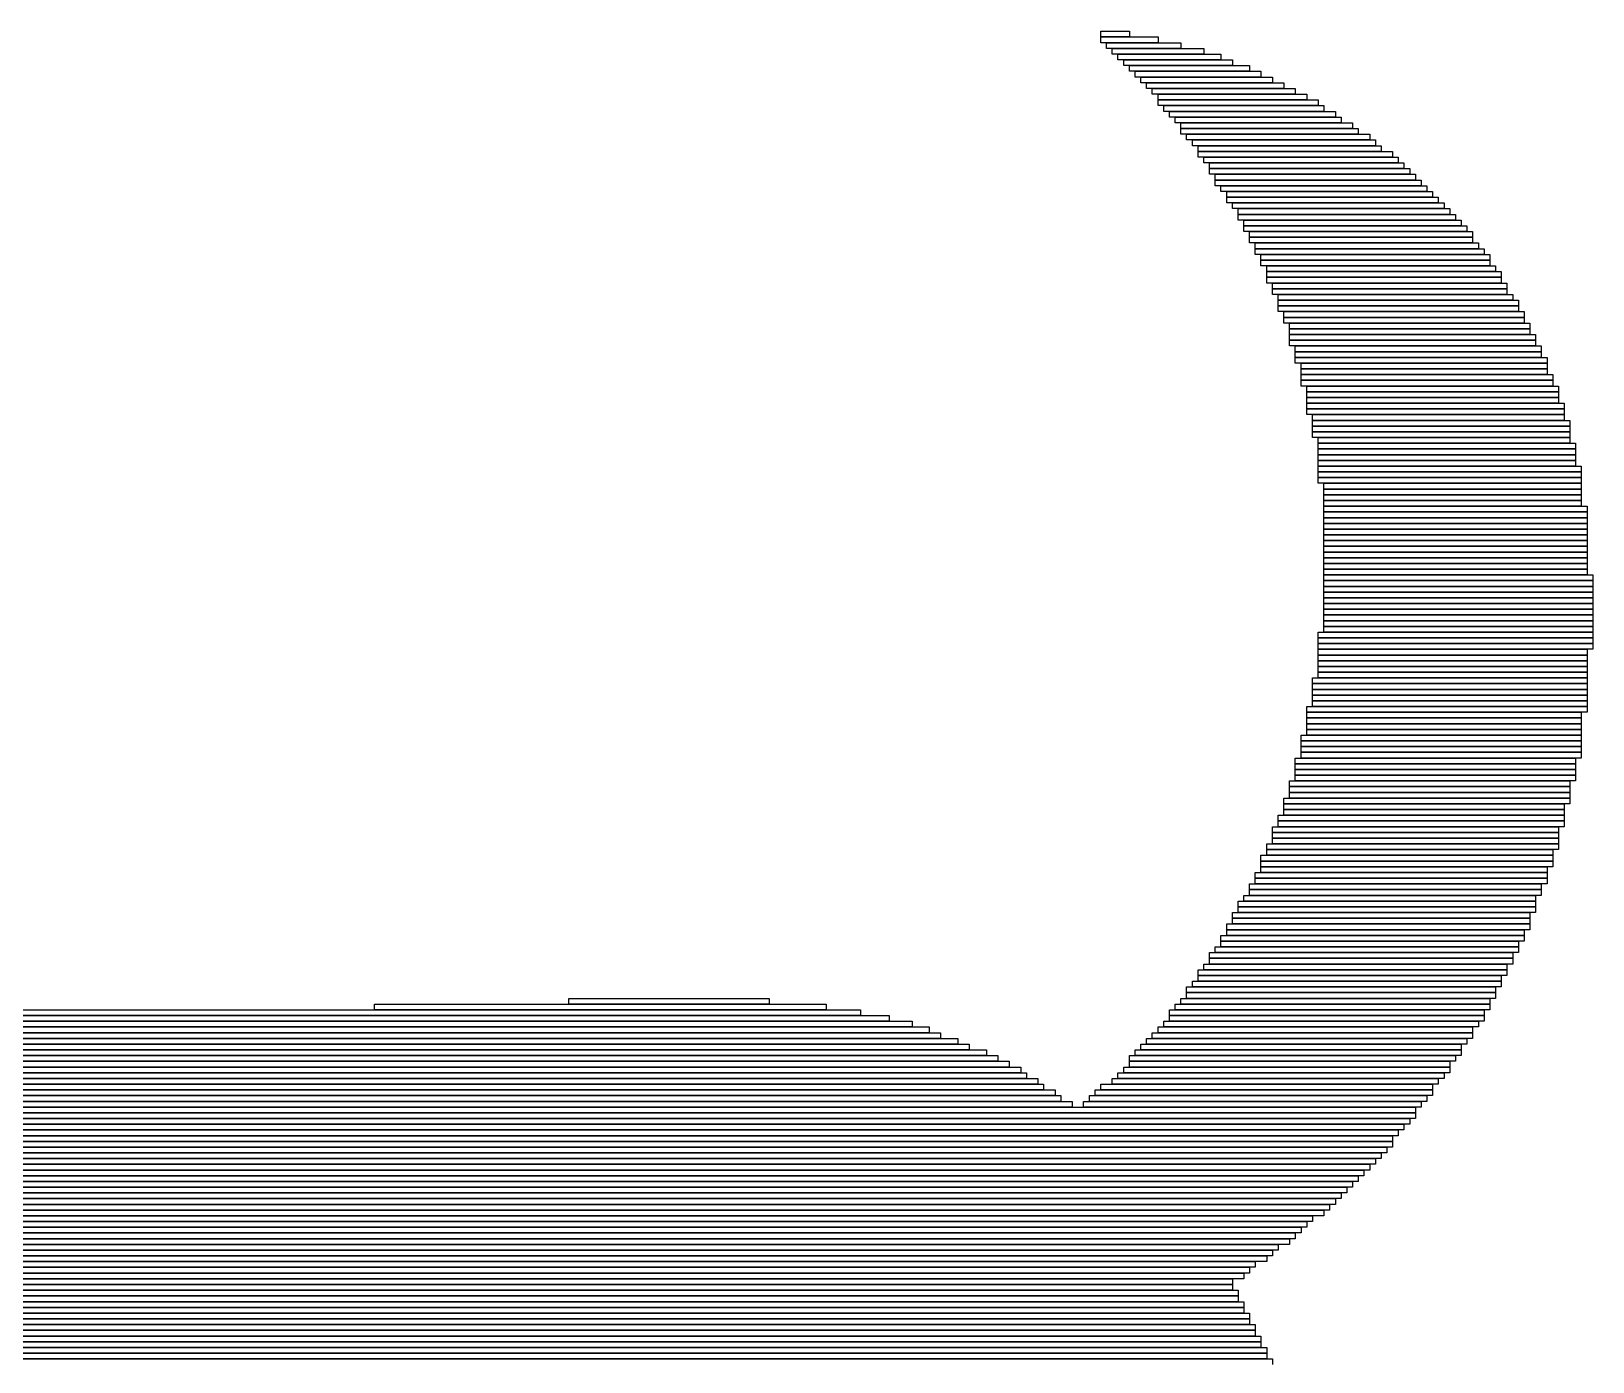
# Model space of a CAD drawing. Extents: x 179 to 881, y 71 to 994.
# Drawn here: x 608 to 881, y 478.5 to 711 of the extents above; entities that cross this region are included whole.
import ezdxf

# ---------------------------------------------------------------- set-up
doc = ezdxf.new("R2010")
doc.units = 0

msp = doc.modelspace()

# ---------------------------------------------------------------- linework, layer by layer
for p, q in [((795, 711), (800, 711)), ((795, 710), (795, 711)), ((800, 710), (795, 710)), ((795, 710), (805, 710)), ((795, 709), (795, 710)), ((800, 711), (800, 710)), ((805, 710), (805, 709)), ((805, 709), (795, 709)), ((796, 709), (809, 709)), ((796, 708), (796, 709)), ((809, 708), (796, 708)), ((797, 708), (813, 708)), ((797, 707), (797, 708)), ((809, 709), (809, 708)), ((813, 708), (813, 707)), ((813, 707), (797, 707)), ((798, 707), (816, 707)), ((798, 706), (798, 707)), ((816, 706), (798, 706)), ((799, 706), (818, 706)), ((799, 705), (799, 706)), ((818, 705), (799, 705)), ((800, 705), (821, 705)), ((800, 704), (800, 705)), ((816, 707), (816, 706)), ((818, 706), (818, 705)), ((821, 705), (821, 704)), ((821, 704), (800, 704)), ((801, 704), (823, 704)), ((801, 703), (801, 704)), ((823, 703), (801, 703)), ((802, 703), (825, 703)), ((802, 702), (802, 703)), ((825, 702), (802, 702)), ((803, 702), (827, 702)), ((803, 701), (803, 702)), ((823, 704), (823, 703)), ((825, 703), (825, 702)), ((827, 702), (827, 701)), ((827, 701), (803, 701)), ((804, 701), (829, 701)), ((804, 700), (804, 701)), ((829, 700), (804, 700)), ((805, 700), (831, 700)), ((805, 699), (805, 700)), ((831, 699), (805, 699)), ((805, 699), (833, 699)), ((805, 698), (805, 699)), ((829, 701), (829, 700)), ((831, 700), (831, 699)), ((833, 699), (833, 698)), ((833, 698), (805, 698)), ((806, 698), (834, 698)), ((806, 697), (806, 698)), ((834, 697), (806, 697)), ((807, 697), (836, 697)), ((807, 696), (807, 697)), ((834, 698), (834, 697)), ((836, 697), (836, 696)), ((836, 696), (807, 696)), ((808, 696), (837, 696)), ((808, 695), (808, 696)), ((837, 695), (808, 695)), ((809, 695), (839, 695)), ((809, 694), (809, 695)), ((839, 694), (809, 694)), ((809, 694), (840, 694)), ((809, 693), (809, 694)), ((837, 696), (837, 695)), ((839, 695), (839, 694)), ((840, 694), (840, 693)), ((840, 693), (809, 693)), ((810, 693), (842, 693)), ((810, 692), (810, 693)), ((842, 692), (810, 692)), ((811, 692), (843, 692)), ((811, 691), (811, 692)), ((843, 691), (811, 691)), ((812, 691), (844, 691)), ((812, 690), (812, 691)), ((842, 693), (842, 692)), ((843, 692), (843, 691)), ((844, 691), (844, 690)), ((844, 690), (812, 690)), ((812, 690), (846, 690)), ((812, 689), (812, 690)), ((846, 689), (812, 689)), ((813, 689), (847, 689)), ((813, 688), (813, 689)), ((847, 688), (813, 688)), ((814, 688), (848, 688)), ((814, 687), (814, 688)), ((846, 690), (846, 689)), ((847, 689), (847, 688)), ((848, 688), (848, 687)), ((848, 687), (814, 687)), ((814, 687), (849, 687)), ((814, 686), (814, 687)), ((849, 686), (814, 686)), ((815, 686), (850, 686)), ((815, 685), (815, 686)), ((849, 687), (849, 686)), ((850, 686), (850, 685)), ((850, 685), (815, 685)), ((815, 685), (851, 685)), ((815, 684), (815, 685)), ((851, 684), (815, 684)), ((816, 684), (852, 684)), ((816, 683), (816, 684)), ((852, 683), (816, 683)), ((817, 683), (853, 683)), ((817, 682), (817, 683)), ((851, 685), (851, 684)), ((852, 684), (852, 683)), ((853, 683), (853, 682)), ((853, 682), (817, 682)), ((817, 682), (854, 682)), ((817, 681), (817, 682)), ((854, 681), (817, 681)), ((818, 681), (855, 681)), ((818, 680), (818, 681)), ((855, 680), (818, 680)), ((819, 680), (856, 680)), ((819, 679), (819, 680)), ((854, 682), (854, 681)), ((855, 681), (855, 680)), ((856, 680), (856, 679)), ((856, 679), (819, 679)), ((819, 679), (857, 679)), ((819, 678), (819, 679)), ((857, 678), (819, 678)), ((820, 678), (858, 678)), ((820, 677), (820, 678)), ((858, 677), (820, 677)), ((820, 677), (859, 677)), ((820, 676), (820, 677)), ((857, 679), (857, 678)), ((858, 678), (858, 677)), ((859, 677), (859, 676)), ((859, 676), (820, 676)), ((821, 676), (860, 676)), ((821, 675), (821, 676)), ((860, 675), (821, 675)), ((821, 675), (860, 675)), ((821, 674), (821, 675)), ((860, 676), (860, 675)), ((860, 675), (860, 674)), ((860, 674), (821, 674)), ((822, 674), (861, 674)), ((822, 673), (822, 674)), ((861, 673), (822, 673)), ((822, 673), (862, 673)), ((822, 672), (822, 673)), ((862, 672), (822, 672)), ((823, 672), (863, 672)), ((823, 671), (823, 672)), ((861, 674), (861, 673)), ((862, 673), (862, 672)), ((863, 672), (863, 671)), ((863, 671), (823, 671)), ((823, 671), (863, 671)), ((823, 670), (823, 671)), ((863, 670), (823, 670)), ((824, 670), (864, 670)), ((824, 669), (824, 670)), ((864, 669), (824, 669)), ((824, 669), (865, 669)), ((824, 668), (824, 669)), ((863, 671), (863, 670)), ((864, 670), (864, 669)), ((865, 669), (865, 668)), ((865, 668), (824, 668)), ((824, 668), (865, 668)), ((824, 667), (824, 668)), ((865, 667), (824, 667)), ((825, 667), (866, 667)), ((825, 666), (825, 667)), ((865, 668), (865, 667)), ((866, 667), (866, 666)), ((866, 666), (825, 666)), ((825, 666), (866, 666)), ((825, 665), (825, 666)), ((866, 665), (825, 665)), ((826, 665), (867, 665)), ((826, 664), (826, 665)), ((867, 664), (826, 664)), ((826, 664), (868, 664)), ((826, 663), (826, 664)), ((866, 666), (866, 665)), ((867, 665), (867, 664)), ((868, 664), (868, 663)), ((868, 663), (826, 663)), ((826, 663), (868, 663)), ((826, 662), (826, 663)), ((868, 662), (826, 662)), ((827, 662), (869, 662)), ((827, 661), (827, 662)), ((869, 661), (827, 661)), ((827, 661), (869, 661)), ((827, 660), (827, 661)), ((868, 663), (868, 662)), ((869, 662), (869, 661)), ((869, 661), (869, 660)), ((869, 660), (827, 660)), ((828, 660), (870, 660)), ((828, 659), (828, 660)), ((870, 659), (828, 659)), ((828, 659), (870, 659)), ((828, 658), (828, 659)), ((870, 658), (828, 658)), ((828, 658), (871, 658)), ((828, 657), (828, 658)), ((870, 660), (870, 659)), ((870, 659), (870, 658)), ((871, 658), (871, 657)), ((871, 657), (828, 657)), ((828, 657), (871, 657)), ((828, 656), (828, 657)), ((871, 656), (828, 656)), ((829, 656), (872, 656)), ((829, 655), (829, 656)), ((871, 657), (871, 656)), ((872, 656), (872, 655)), ((872, 655), (829, 655)), ((829, 655), (872, 655)), ((829, 654), (829, 655)), ((872, 654), (829, 654)), ((829, 654), (873, 654)), ((829, 653), (829, 654)), ((873, 653), (829, 653)), ((830, 653), (873, 653)), ((830, 652), (830, 653)), ((872, 655), (872, 654)), ((873, 654), (873, 653)), ((873, 653), (873, 652)), ((873, 652), (830, 652)), ((830, 652), (873, 652)), ((830, 651), (830, 652)), ((873, 651), (830, 651)), ((830, 651), (874, 651)), ((830, 650), (830, 651)), ((874, 650), (830, 650)), ((830, 650), (874, 650)), ((830, 649), (830, 650)), ((873, 652), (873, 651)), ((874, 651), (874, 650)), ((874, 650), (874, 649)), ((874, 649), (830, 649)), ((831, 649), (875, 649)), ((831, 648), (831, 649)), ((875, 648), (831, 648)), ((831, 648), (875, 648)), ((831, 647), (831, 648)), ((875, 647), (831, 647)), ((831, 647), (875, 647)), ((831, 646), (831, 647)), ((875, 649), (875, 648)), ((875, 648), (875, 647)), ((875, 647), (875, 646)), ((875, 646), (831, 646)), ((831, 646), (876, 646)), ((831, 645), (831, 646)), ((876, 645), (831, 645)), ((831, 645), (876, 645)), ((831, 644), (831, 645)), ((876, 646), (876, 645)), ((876, 645), (876, 644)), ((876, 644), (831, 644)), ((832, 644), (876, 644)), ((832, 643), (832, 644)), ((876, 643), (832, 643)), ((832, 643), (877, 643)), ((832, 642), (832, 643)), ((877, 642), (832, 642)), ((832, 642), (877, 642)), ((832, 641), (832, 642)), ((876, 644), (876, 643)), ((877, 643), (877, 642)), ((877, 642), (877, 641)), ((877, 641), (832, 641)), ((832, 641), (877, 641)), ((832, 640), (832, 641)), ((877, 640), (832, 640)), ((833, 640), (877, 640)), ((833, 639), (833, 640)), ((877, 639), (833, 639)), ((833, 639), (878, 639)), ((833, 638), (833, 639)), ((877, 641), (877, 640)), ((877, 640), (877, 639)), ((878, 639), (878, 638)), ((878, 638), (833, 638)), ((833, 638), (878, 638)), ((833, 637), (833, 638)), ((878, 637), (833, 637)), ((833, 637), (878, 637)), ((833, 636), (833, 637)), ((878, 638), (878, 637)), ((878, 637), (878, 636)), ((878, 636), (833, 636)), ((833, 636), (878, 636)), ((833, 635), (833, 636)), ((878, 635), (833, 635)), ((833, 635), (879, 635)), ((833, 634), (833, 635)), ((879, 634), (833, 634)), ((833, 634), (879, 634)), ((833, 633), (833, 634)), ((878, 636), (878, 635)), ((879, 635), (879, 634)), ((879, 634), (879, 633)), ((879, 633), (833, 633)), ((833, 633), (879, 633)), ((833, 632), (833, 633)), ((879, 632), (833, 632)), ((834, 632), (879, 632)), ((834, 631), (834, 632)), ((879, 631), (834, 631)), ((834, 631), (879, 631)), ((834, 630), (834, 631)), ((879, 633), (879, 632)), ((879, 632), (879, 631)), ((879, 631), (879, 630)), ((879, 630), (834, 630)), ((834, 630), (879, 630)), ((834, 629), (834, 630)), ((879, 629), (834, 629)), ((834, 629), (879, 629)), ((834, 628), (834, 629)), ((879, 628), (834, 628)), ((834, 628), (880, 628)), ((834, 627), (834, 628)), ((879, 630), (879, 629)), ((879, 629), (879, 628)), ((880, 628), (880, 627)), ((880, 627), (834, 627)), ((834, 627), (880, 627)), ((834, 626), (834, 627)), ((880, 626), (834, 626)), ((834, 626), (880, 626)), ((834, 625), (834, 626)), ((880, 627), (880, 626)), ((880, 626), (880, 625)), ((880, 625), (834, 625)), ((834, 625), (880, 625)), ((834, 624), (834, 625)), ((880, 624), (834, 624)), ((834, 624), (880, 624)), ((834, 623), (834, 624)), ((880, 623), (834, 623)), ((834, 623), (880, 623)), ((834, 622), (834, 623)), ((880, 625), (880, 624)), ((880, 624), (880, 623)), ((880, 623), (880, 622)), ((880, 622), (834, 622)), ((834, 622), (880, 622)), ((834, 621), (834, 622)), ((880, 621), (834, 621)), ((834, 621), (880, 621)), ((834, 620), (834, 621)), ((880, 620), (834, 620)), ((834, 620), (880, 620)), ((834, 619), (834, 620)), ((880, 622), (880, 621)), ((880, 621), (880, 620)), ((880, 620), (880, 619)), ((880, 619), (834, 619)), ((834, 619), (880, 619)), ((834, 618), (834, 619)), ((880, 618), (834, 618)), ((834, 618), (880, 618)), ((834, 617), (834, 618)), ((880, 617), (834, 617)), ((834, 617), (880, 617)), ((834, 616), (834, 617)), ((880, 619), (880, 618)), ((880, 618), (880, 617)), ((880, 617), (880, 616)), ((880, 616), (834, 616)), ((834, 616), (881, 616)), ((834, 615), (834, 616)), ((881, 615), (834, 615)), ((834, 615), (881, 615)), ((834, 614), (834, 615)), ((881, 616), (881, 615)), ((881, 615), (881, 614)), ((881, 614), (834, 614)), ((834, 614), (881, 614)), ((834, 613), (834, 614)), ((881, 613), (834, 613)), ((834, 613), (881, 613)), ((834, 612), (834, 613)), ((881, 612), (834, 612)), ((834, 612), (881, 612)), ((834, 611), (834, 612)), ((881, 614), (881, 613)), ((881, 613), (881, 612)), ((881, 612), (881, 611)), ((881, 611), (834, 611)), ((834, 611), (881, 611)), ((834, 610), (834, 611)), ((881, 610), (834, 610)), ((834, 610), (881, 610)), ((834, 609), (834, 610)), ((881, 609), (834, 609)), ((834, 609), (881, 609)), ((834, 608), (834, 609)), ((881, 611), (881, 610)), ((881, 610), (881, 609)), ((881, 609), (881, 608)), ((881, 608), (834, 608)), ((834, 608), (881, 608)), ((834, 607), (834, 608)), ((881, 607), (834, 607)), ((834, 607), (881, 607)), ((834, 606), (834, 607)), ((881, 608), (881, 607)), ((881, 607), (881, 606)), ((833, 606), (881, 606)), ((833, 605), (833, 606)), ((881, 605), (833, 605)), ((833, 605), (881, 605)), ((833, 604), (833, 605)), ((881, 604), (833, 604)), ((833, 604), (881, 604)), ((833, 603), (833, 604)), ((881, 606), (834, 606)), ((881, 606), (881, 605)), ((881, 605), (881, 604)), ((881, 604), (881, 603)), ((881, 603), (833, 603)), ((833, 603), (880, 603)), ((833, 602), (833, 603)), ((880, 602), (833, 602)), ((833, 602), (880, 602)), ((833, 601), (833, 602)), ((880, 601), (833, 601)), ((833, 601), (880, 601)), ((833, 600), (833, 601)), ((880, 603), (880, 602)), ((880, 602), (880, 601)), ((880, 601), (880, 600)), ((832, 598), (880, 598)), ((832, 597), (832, 598)), ((880, 600), (833, 600)), ((833, 600), (880, 600)), ((833, 599), (833, 600)), ((880, 599), (833, 599)), ((833, 599), (880, 599)), ((833, 598), (833, 599)), ((880, 598), (833, 598)), ((880, 600), (880, 599)), ((880, 599), (880, 598)), ((880, 598), (880, 597)), ((880, 597), (832, 597)), ((832, 597), (880, 597)), ((832, 596), (832, 597)), ((880, 596), (832, 596)), ((832, 596), (880, 596)), ((832, 595), (832, 596)), ((880, 597), (880, 596)), ((880, 596), (880, 595)), ((831, 593), (880, 593)), ((831, 592), (831, 593)), ((880, 595), (832, 595)), ((832, 595), (880, 595)), ((832, 594), (832, 595)), ((880, 594), (832, 594)), ((832, 594), (880, 594)), ((832, 593), (832, 594)), ((880, 593), (832, 593)), ((880, 595), (880, 594)), ((880, 594), (880, 593)), ((880, 593), (880, 592)), ((880, 592), (831, 592)), ((831, 592), (879, 592)), ((831, 591), (831, 592)), ((879, 591), (831, 591)), ((831, 591), (879, 591)), ((831, 590), (831, 591)), ((879, 590), (831, 590)), ((831, 590), (879, 590)), ((831, 589), (831, 590)), ((879, 592), (879, 591)), ((879, 591), (879, 590)), ((879, 590), (879, 589)), ((830, 588), (879, 588)), ((830, 587), (830, 588)), ((879, 587), (830, 587)), ((830, 587), (879, 587)), ((830, 586), (830, 587)), ((879, 589), (831, 589)), ((831, 589), (879, 589)), ((831, 588), (831, 589)), ((879, 588), (831, 588)), ((879, 589), (879, 588)), ((879, 588), (879, 587)), ((879, 587), (879, 586)), ((879, 586), (830, 586)), ((830, 586), (879, 586)), ((830, 585), (830, 586)), ((879, 585), (830, 585)), ((830, 585), (879, 585)), ((830, 584), (830, 585)), ((879, 586), (879, 585)), ((879, 585), (879, 584)), ((829, 584), (878, 584)), ((829, 583), (829, 584)), ((878, 583), (829, 583)), ((829, 583), (878, 583)), ((829, 582), (829, 583)), ((878, 582), (829, 582)), ((829, 582), (878, 582)), ((829, 581), (829, 582)), ((879, 584), (830, 584)), ((878, 584), (878, 583)), ((878, 583), (878, 582)), ((878, 582), (878, 581)), ((828, 580), (877, 580)), ((828, 579), (828, 580)), ((877, 579), (828, 579)), ((828, 579), (877, 579)), ((828, 578), (828, 579)), ((878, 581), (829, 581)), ((829, 581), (878, 581)), ((829, 580), (829, 581)), ((878, 580), (829, 580)), ((877, 580), (877, 579)), ((877, 579), (877, 578)), ((878, 581), (878, 580)), ((827, 577), (877, 577)), ((827, 576), (827, 577)), ((877, 576), (827, 576)), ((827, 576), (876, 576)), ((827, 575), (827, 576)), ((877, 578), (828, 578)), ((828, 578), (877, 578)), ((828, 577), (828, 578)), ((877, 577), (828, 577)), ((876, 576), (876, 575)), ((877, 578), (877, 577)), ((877, 577), (877, 576)), ((826, 574), (876, 574)), ((826, 573), (826, 574)), ((876, 575), (827, 575)), ((827, 575), (876, 575)), ((827, 574), (827, 575)), ((876, 574), (827, 574)), ((876, 575), (876, 574)), ((876, 574), (876, 573)), ((825, 572), (875, 572)), ((825, 571), (825, 572)), ((875, 571), (825, 571)), ((825, 571), (875, 571)), ((825, 570), (825, 571)), ((876, 573), (826, 573)), ((826, 573), (876, 573)), ((826, 572), (826, 573)), ((876, 572), (826, 572)), ((875, 572), (875, 571)), ((875, 571), (875, 570)), ((876, 573), (876, 572)), ((824, 569), (875, 569)), ((824, 568), (824, 569)), ((875, 568), (824, 568)), ((824, 568), (874, 568)), ((824, 567), (824, 568)), ((875, 570), (825, 570)), ((825, 570), (875, 570)), ((825, 569), (825, 570)), ((875, 569), (825, 569)), ((874, 568), (874, 567)), ((875, 570), (875, 569)), ((875, 569), (875, 568)), ((823, 567), (874, 567)), ((823, 566), (823, 567)), ((874, 566), (823, 566)), ((823, 566), (874, 566)), ((823, 565), (823, 566)), ((874, 567), (824, 567)), ((874, 567), (874, 566)), ((874, 566), (874, 565)), ((822, 564), (873, 564)), ((822, 563), (822, 564)), ((873, 563), (822, 563)), ((822, 563), (873, 563)), ((822, 562), (822, 563)), ((874, 565), (823, 565)), ((823, 565), (873, 565)), ((823, 564), (823, 565)), ((873, 564), (823, 564)), ((873, 565), (873, 564)), ((873, 564), (873, 563)), ((873, 563), (873, 562)), ((820, 560), (871, 560)), ((820, 559), (820, 560)), ((821, 562), (872, 562)), ((821, 561), (821, 562)), ((872, 561), (821, 561)), ((821, 561), (872, 561)), ((821, 560), (821, 561)), ((872, 560), (821, 560)), ((873, 562), (822, 562)), ((871, 560), (871, 559)), ((872, 562), (872, 561)), ((872, 561), (872, 560)), ((818, 557), (870, 557)), ((818, 556), (818, 557)), ((819, 559), (871, 559)), ((819, 558), (819, 559)), ((871, 558), (819, 558)), ((819, 558), (871, 558)), ((819, 557), (819, 558)), ((871, 557), (819, 557)), ((871, 559), (820, 559)), ((870, 557), (870, 556)), ((871, 559), (871, 558)), ((871, 558), (871, 557)), ((817, 555), (870, 555)), ((817, 554), (817, 555)), ((870, 556), (818, 556)), ((818, 556), (870, 556)), ((818, 555), (818, 556)), ((870, 555), (818, 555)), ((870, 556), (870, 555)), ((870, 555), (870, 554)), ((816, 553), (869, 553)), ((816, 552), (816, 553)), ((869, 552), (816, 552)), ((816, 552), (868, 552)), ((816, 551), (816, 552)), ((870, 554), (817, 554)), ((817, 554), (869, 554)), ((817, 553), (817, 554)), ((869, 553), (817, 553)), ((868, 552), (868, 551)), ((869, 554), (869, 553)), ((869, 553), (869, 552)), ((814, 550), (867, 550)), ((814, 549), (814, 550)), ((867, 549), (814, 549)), ((814, 549), (867, 549)), ((814, 548), (814, 549)), ((815, 551), (868, 551)), ((815, 550), (815, 551)), ((868, 550), (815, 550)), ((868, 551), (816, 551)), ((867, 550), (867, 549)), ((867, 549), (867, 548)), ((868, 551), (868, 550)), ((812, 547), (866, 547)), ((812, 546), (812, 547)), ((866, 546), (812, 546)), ((812, 546), (865, 546)), ((812, 545), (812, 546)), ((813, 548), (866, 548)), ((813, 547), (813, 548)), ((866, 547), (813, 547)), ((867, 548), (814, 548)), ((865, 546), (865, 545)), ((866, 548), (866, 547)), ((866, 547), (866, 546)), ((810, 544), (864, 544)), ((810, 543), (810, 544)), ((811, 545), (865, 545)), ((811, 544), (811, 545)), ((865, 544), (811, 544)), ((865, 545), (812, 545)), ((864, 544), (864, 543)), ((865, 545), (865, 544)), ((668, 541), (747, 541)), ((668, 540), (668, 541)), ((702, 542), (737, 542)), ((702, 541), (702, 542)), ((737, 541), (702, 541)), ((737, 542), (737, 541)), ((747, 541), (747, 540)), ((808, 541), (863, 541)), ((808, 540), (808, 541)), ((809, 542), (863, 542)), ((809, 541), (809, 542)), ((863, 541), (809, 541)), ((864, 543), (810, 543)), ((810, 543), (864, 543)), ((810, 542), (810, 543)), ((864, 542), (810, 542)), ((863, 542), (863, 541)), ((863, 541), (863, 540)), ((864, 543), (864, 542)), ((421, 538), (762, 538)), ((422, 539), (758, 539)), ((758, 538), (422, 538)), ((424, 540), (753, 540)), ((753, 539), (424, 539)), ((747, 540), (668, 540)), ((753, 540), (753, 539)), ((758, 539), (758, 538)), ((762, 538), (762, 537)), ((806, 538), (861, 538)), ((806, 537), (806, 538)), ((807, 540), (862, 540)), ((807, 539), (807, 540)), ((862, 539), (807, 539)), ((807, 539), (862, 539)), ((807, 538), (807, 539)), ((862, 538), (807, 538)), ((863, 540), (808, 540)), ((861, 538), (861, 537)), ((862, 540), (862, 539)), ((862, 539), (862, 538)), ((418, 536), (767, 536)), ((419, 537), (765, 537)), ((765, 536), (419, 536)), ((762, 537), (421, 537)), ((765, 537), (765, 536)), ((767, 536), (767, 535)), ((804, 536), (860, 536)), ((804, 535), (804, 536)), ((805, 537), (860, 537)), ((805, 536), (805, 537)), ((860, 536), (805, 536)), ((861, 537), (806, 537)), ((860, 537), (860, 536)), ((860, 536), (860, 535)), ((413, 533), (775, 533)), ((415, 534), (772, 534)), ((772, 533), (415, 533)), ((416, 535), (770, 535)), ((770, 534), (416, 534)), ((767, 535), (418, 535)), ((770, 535), (770, 534)), ((772, 534), (772, 533)), ((775, 533), (775, 532)), ((801, 533), (858, 533)), ((801, 532), (801, 533)), ((802, 534), (858, 534)), ((802, 533), (802, 534)), ((858, 533), (802, 533)), ((803, 535), (859, 535)), ((803, 534), (803, 535)), ((859, 534), (803, 534)), ((860, 535), (804, 535)), ((858, 534), (858, 533)), ((858, 533), (858, 532)), ((859, 535), (859, 534)), ((408, 530), (781, 530)), ((410, 531), (779, 531)), ((779, 530), (410, 530)), ((411, 532), (777, 532)), ((777, 531), (411, 531)), ((775, 532), (413, 532)), ((777, 532), (777, 531)), ((779, 531), (779, 530)), ((781, 530), (781, 529)), ((799, 530), (856, 530)), ((799, 529), (799, 530)), ((800, 532), (857, 532)), ((800, 531), (800, 532)), ((857, 531), (800, 531)), ((800, 531), (856, 531)), ((800, 530), (800, 531)), ((856, 530), (800, 530)), ((858, 532), (801, 532)), ((856, 531), (856, 530)), ((856, 530), (856, 529)), ((857, 532), (857, 531)), ((403, 527), (785, 527)), ((405, 528), (784, 528)), ((784, 527), (405, 527)), ((407, 529), (782, 529)), ((782, 528), (407, 528)), ((781, 529), (408, 529)), ((782, 529), (782, 528)), ((784, 528), (784, 527)), ((785, 527), (785, 526)), ((795, 527), (853, 527)), ((795, 526), (795, 527)), ((797, 528), (854, 528)), ((797, 527), (797, 528)), ((854, 527), (797, 527)), ((798, 529), (855, 529)), ((798, 528), (798, 529)), ((855, 528), (798, 528)), ((856, 529), (799, 529)), ((853, 527), (853, 526)), ((854, 528), (854, 527)), ((855, 529), (855, 528)), ((399, 525), (788, 525)), ((401, 526), (787, 526)), ((787, 525), (401, 525)), ((785, 526), (403, 526)), ((787, 526), (787, 525)), ((788, 525), (788, 524)), ((793, 525), (852, 525)), ((793, 524), (793, 525)), ((794, 526), (853, 526)), ((794, 525), (794, 526)), ((853, 525), (794, 525)), ((853, 526), (795, 526)), ((852, 525), (852, 524)), ((853, 526), (853, 525)), ((393, 522), (850, 522)), ((395, 523), (850, 523)), ((850, 522), (395, 522)), ((397, 524), (790, 524)), ((790, 523), (397, 523)), ((788, 524), (399, 524)), ((790, 524), (790, 523)), ((792, 524), (851, 524)), ((792, 523), (792, 524)), ((851, 523), (792, 523)), ((852, 524), (793, 524)), ((850, 523), (850, 522)), ((850, 522), (850, 521)), ((851, 524), (851, 523)), ((386, 519), (847, 519)), ((389, 520), (848, 520)), ((848, 519), (389, 519)), ((391, 521), (849, 521)), ((849, 520), (391, 520)), ((850, 521), (393, 521)), ((847, 519), (847, 518)), ((848, 520), (848, 519)), ((849, 521), (849, 520)), ((378, 516), (845, 516)), ((381, 517), (846, 517)), ((846, 516), (381, 516)), ((383, 518), (846, 518)), ((846, 517), (383, 517)), ((847, 518), (386, 518)), ((845, 516), (845, 515)), ((846, 518), (846, 517)), ((846, 517), (846, 516)), ((372, 514), (843, 514)), ((375, 515), (844, 515)), ((844, 514), (375, 514)), ((845, 515), (378, 515)), ((843, 514), (843, 513)), ((844, 515), (844, 514)), ((361, 511), (840, 511)), ((365, 512), (841, 512)), ((841, 511), (365, 511)), ((368, 513), (842, 513)), ((842, 512), (368, 512)), ((843, 513), (372, 513)), ((840, 511), (840, 510)), ((841, 512), (841, 511)), ((842, 513), (842, 512)), ((342, 508), (837, 508)), ((350, 509), (838, 509)), ((838, 508), (350, 508)), ((355, 510), (839, 510)), ((839, 509), (355, 509)), ((840, 510), (361, 510)), ((837, 508), (837, 507)), ((838, 509), (838, 508)), ((839, 510), (839, 509)), ((316, 507), (836, 507)), ((836, 506), (316, 506)), ((316, 506), (835, 506)), ((837, 507), (342, 507)), ((835, 506), (835, 505)), ((836, 507), (836, 506)), ((315, 504), (832, 504)), ((832, 503), (315, 503)), ((315, 503), (831, 503)), ((835, 505), (316, 505)), ((316, 505), (834, 505)), ((834, 504), (316, 504)), ((831, 503), (831, 502)), ((832, 504), (832, 503)), ((834, 505), (834, 504)), ((831, 502), (315, 502)), ((315, 502), (830, 502)), ((830, 501), (315, 501)), ((315, 501), (829, 501)), ((829, 500), (315, 500)), ((315, 500), (828, 500)), ((828, 500), (828, 499)), ((829, 501), (829, 500)), ((830, 502), (830, 501)), ((828, 499), (315, 499)), ((315, 499), (826, 499)), ((826, 498), (315, 498)), ((315, 498), (825, 498)), ((825, 497), (315, 497)), ((315, 497), (824, 497)), ((824, 497), (824, 496)), ((825, 498), (825, 497)), ((826, 499), (826, 498)), ((314, 496), (822, 496)), ((822, 495), (314, 495)), ((314, 495), (821, 495)), ((824, 496), (315, 496)), ((821, 495), (821, 494)), ((822, 496), (822, 495)), ((821, 494), (314, 494)), ((314, 494), (820, 494)), ((820, 493), (314, 493)), ((314, 493), (818, 493)), ((818, 492), (314, 492)), ((314, 492), (818, 492)), ((818, 493), (818, 492)), ((818, 492), (818, 491)), ((820, 494), (820, 493)), ((818, 491), (314, 491)), ((314, 491), (819, 491)), ((819, 490), (314, 490)), ((314, 490), (819, 490)), ((819, 489), (314, 489)), ((314, 489), (820, 489)), ((819, 491), (819, 490)), ((819, 490), (819, 489)), ((820, 489), (820, 488)), ((820, 488), (314, 488)), ((314, 488), (820, 488)), ((820, 487), (314, 487)), ((314, 487), (821, 487)), ((821, 486), (314, 486)), ((314, 486), (821, 486)), ((820, 488), (820, 487)), ((821, 487), (821, 486)), ((821, 486), (821, 485)), ((821, 485), (314, 485)), ((314, 485), (822, 485)), ((822, 484), (314, 484)), ((314, 484), (822, 484)), ((822, 485), (822, 484)), ((822, 484), (822, 483)), ((822, 483), (314, 483)), ((314, 483), (823, 483)), ((823, 482), (314, 482)), ((314, 482), (823, 482)), ((823, 481), (314, 481)), ((314, 481), (824, 481)), ((823, 483), (823, 482)), ((823, 482), (823, 481)), ((824, 481), (824, 480)), ((824, 480), (314, 480)), ((314, 480), (824, 480)), ((824, 479), (314, 479)), ((314, 479), (825, 479)), ((824, 480), (824, 479)), ((825, 479), (825, 478))]:
    msp.add_line(p, q)

doc.saveas('drawing.dxf')
